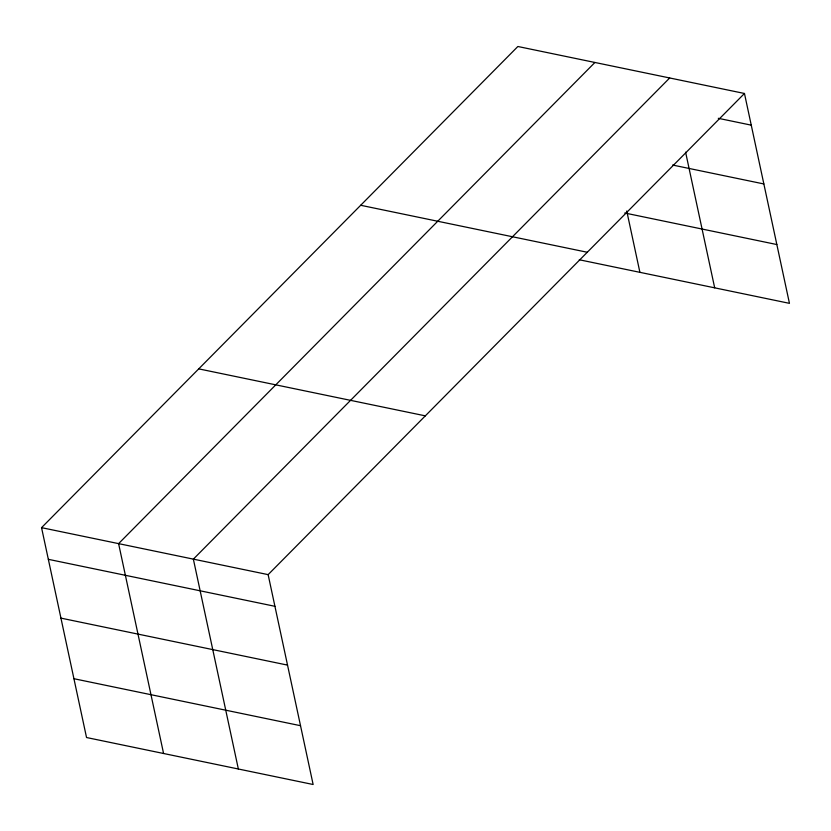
<?xml version="1.0" encoding="UTF-8"?>
<svg xmlns="http://www.w3.org/2000/svg" width="831" height="831" viewBox="0 0 831 831"><rect width="100%" height="100%" fill="white"/><g stroke="black" fill="none" stroke-linecap="round" stroke-linejoin="round"><path stroke-width="1.25" d="M744.462 93.477L268.133 574.637L313.131 784.506L86.538 737.523L41.55 527.654L517.869 46.494L744.462 93.477L789.45 303.346L579.28 259.76M594.913 62.47L118.594 543.63L163.582 753.499M669.682 77.979L193.363 559.138L238.352 768.997M718.296 118.314L751.245 125.149M672.601 165.037L763.855 183.952M624.767 213.006L776.84 244.543M360.685 205.278L587.278 252.26M198.734 368.871L425.327 415.853M41.55 527.654L268.133 574.637M48.343 559.325L274.926 606.308M60.943 618.129L287.536 665.112M73.938 678.719L300.521 725.702M685.596 152.187L714.681 287.838M626.751 211.001L639.901 272.339"/></g></svg>
